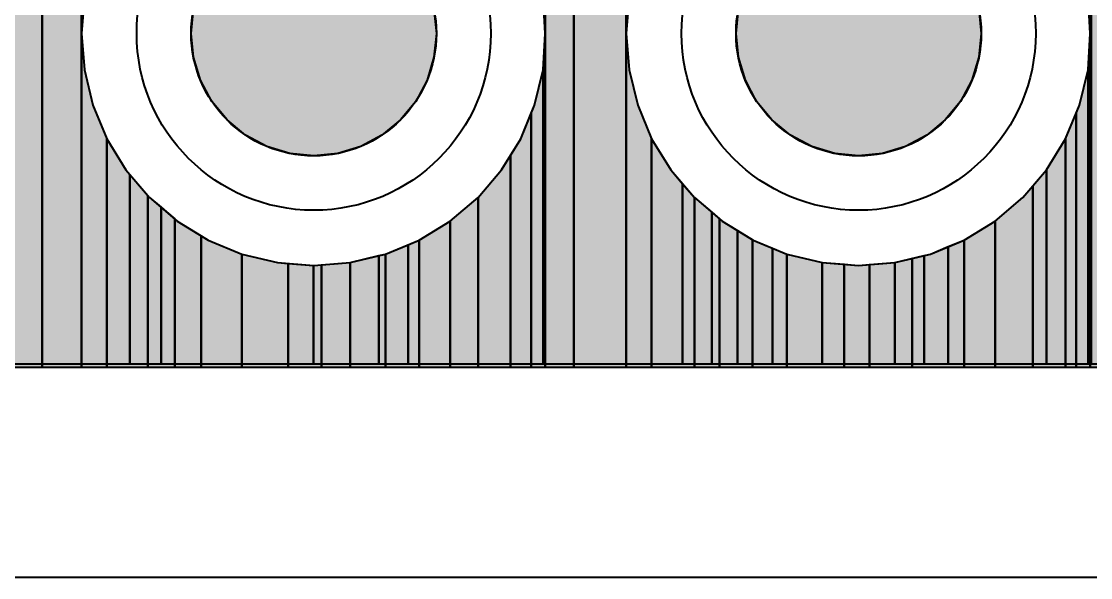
# Model space of a CAD drawing. Header units: millimetres. Extents: x 2 to 110, y 3 to 56.
# Drawn here: x 73.131 to 78.116, y 2.558 to 5.154 of the extents above; entities that cross this region are included whole.
import ezdxf

# ---------------------------------------------------------------- set-up
doc = ezdxf.new("R2010")
doc.units = ezdxf.units.MM
for name, color, linetype in [('bottom_copper', 7, 'Continuous'), ('bottom_silk', 7, 'Continuous'), ('drill_plated', 7, 'Continuous'), ('outline', 7, 'Continuous'), ('top_copper', 7, 'Continuous'), ('top_silk', 7, 'Continuous')]:
    doc.layers.add(name, color=color, linetype=linetype)

# ---------------------------------------------------------------- blocks, each defined once
blk = doc.blocks.new('Block22362')
at = {"layer": 'bottom_copper', "lineweight": 40}
for points in [[(0, 1.56), (-0.01, 1.7294), (-0.0497, 1.8946), (-0.0652, 1.932), (-0.0652, 38.2926), (0, 38.2369), (0, 1.56)], [(0.3777, 0), (0, 0), (0, 38.2369), (0.0415, 38.2015), (0.1778, 38.1179), (0.3256, 38.0567), (0.3777, 38.0442), (0.3777, 0)], [(0, 0), (-0.0652, 0), (-0.0652, 1.188), (-0.0497, 1.2254), (-0.01, 1.3906), (0, 1.56), (0, 0)]]:
    blk.add_hatch(color=7, dxfattribs=at).paths.add_polyline_path(points, flags=0)
at = {"layer": 'bottom_copper', "color": 7, "lineweight": 40}
for points in [[(0, 1.56), (-0.01, 1.7294), (-0.0497, 1.8946), (-0.0652, 1.932), (-0.0652, 38.2926), (0, 38.2369), (0, 1.56)], [(0.3777, 0), (0, 0), (0, 38.2369), (0.0415, 38.2015), (0.1778, 38.1179), (0.3256, 38.0567), (0.3777, 38.0442), (0.3777, 0)], [(0, 0), (-0.0652, 0), (-0.0652, 1.188), (-0.0497, 1.2254), (-0.01, 1.3906), (0, 1.56), (0, 0)]]:
    blk.add_lwpolyline(points, close=True, dxfattribs=at)
blk = doc.blocks.new('Block23461')
at = {"layer": 'bottom_copper', "lineweight": 40}
for points in [[(0.4957, 2.0516), (0.4307, 1.8946), (0.391, 1.7294), (0.3777, 1.56), (0.3777, 48.8343), (0.4281, 48.8552), (0.4957, 48.8966), (0.4957, 2.0516)], [(0.3777, 0), (0.1325, 0), (0.1325, 48.7569), (0.2711, 48.7902), (0.3777, 48.8343), (0.3777, 0)], [(0.1325, 0), (0, 0), (0, 20.7432), (0.0246, 20.7833), (0.0858, 20.9311), (0.1231, 21.0866), (0.1325, 21.246), (0.1325, 0)], [(0, 1.56), (-0.01, 1.7294), (-0.0497, 1.8946), (-0.0652, 1.932), (-0.0652, 20.6398), (-0.059, 20.647), (0, 20.7432), (0, 1.56)], [(0, 0), (-0.0652, 0), (-0.0652, 1.188), (-0.0497, 1.2254), (-0.01, 1.3906), (0, 1.56), (0, 0)], [(0.4957, 0), (0.3777, 0), (0.3777, 1.56), (0.391, 1.3906), (0.4307, 1.2254), (0.4957, 1.0684), (0.4957, 0)], [(2.4748, 0), (2.4253, 0), (2.4253, 1.0684), (2.4748, 1.188), (2.4748, 0)], [(0.6948, 0), (0.4957, 0), (0.4957, 1.0684), (0.5845, 0.9235), (0.6948, 0.7943), (0.6948, 0)], [(2.4253, 0), (2.2724, 0), (2.2724, 0.8484), (2.3365, 0.9235), (2.4253, 1.0684), (2.4253, 0)], [(2.2724, 0), (2.097, 0), (2.097, 0.684), (2.2262, 0.7943), (2.2724, 0.8484), (2.2724, 0)], [(0.8125, 0), (0.6948, 0), (0.6948, 0.7943), (0.8125, 0.6938), (0.8125, 0)], [(0.9663, 0), (0.8125, 0), (0.8125, 0.6938), (0.824, 0.684), (0.9663, 0.5968), (0.9663, 0)], [(2.097, 0), (1.9521, 0), (1.9521, 0.5952), (2.097, 0.684), (2.097, 0)], [(1.1259, 0), (0.9663, 0), (0.9663, 0.5968), (0.9689, 0.5952), (1.1259, 0.5302), (1.1259, 0)], [(1.9521, 0), (1.7108, 0), (1.7108, 0.5099), (1.7951, 0.5302), (1.9521, 0.5952), (1.9521, 0)], [(1.3937, 0), (1.1259, 0), (1.1259, 0.5302), (1.2911, 0.4905), (1.3937, 0.4824), (1.3937, 0)], [(1.7108, 0), (1.5117, 0), (1.5117, 0.4812), (1.6299, 0.4905), (1.7108, 0.5099), (1.7108, 0)], [(1.5117, 0), (1.3937, 0), (1.3937, 0.4824), (1.4605, 0.4772), (1.5117, 0.4812), (1.5117, 0)]]:
    blk.add_hatch(color=7, dxfattribs=at).paths.add_polyline_path(points, flags=0)
at = {"layer": 'bottom_copper', "color": 7, "lineweight": 40}
for points in [[(0.4957, 2.0516), (0.4307, 1.8946), (0.391, 1.7294), (0.3777, 1.56), (0.3777, 48.8343), (0.4281, 48.8552), (0.4957, 48.8966), (0.4957, 2.0516)], [(0.3777, 0), (0.1325, 0), (0.1325, 48.7569), (0.2711, 48.7902), (0.3777, 48.8343), (0.3777, 0)], [(0.1325, 0), (0, 0), (0, 20.7432), (0.0246, 20.7833), (0.0858, 20.9311), (0.1231, 21.0866), (0.1325, 21.246), (0.1325, 0)], [(0, 1.56), (-0.01, 1.7294), (-0.0497, 1.8946), (-0.0652, 1.932), (-0.0652, 20.6398), (-0.059, 20.647), (0, 20.7432), (0, 1.56)], [(0, 0), (-0.0652, 0), (-0.0652, 1.188), (-0.0497, 1.2254), (-0.01, 1.3906), (0, 1.56), (0, 0)], [(0.4957, 0), (0.3777, 0), (0.3777, 1.56), (0.391, 1.3906), (0.4307, 1.2254), (0.4957, 1.0684), (0.4957, 0)], [(2.4748, 0), (2.4253, 0), (2.4253, 1.0684), (2.4748, 1.188), (2.4748, 0)], [(0.6948, 0), (0.4957, 0), (0.4957, 1.0684), (0.5845, 0.9235), (0.6948, 0.7943), (0.6948, 0)], [(2.4253, 0), (2.2724, 0), (2.2724, 0.8484), (2.3365, 0.9235), (2.4253, 1.0684), (2.4253, 0)], [(2.2724, 0), (2.097, 0), (2.097, 0.684), (2.2262, 0.7943), (2.2724, 0.8484), (2.2724, 0)], [(0.8125, 0), (0.6948, 0), (0.6948, 0.7943), (0.8125, 0.6938), (0.8125, 0)], [(0.9663, 0), (0.8125, 0), (0.8125, 0.6938), (0.824, 0.684), (0.9663, 0.5968), (0.9663, 0)], [(2.097, 0), (1.9521, 0), (1.9521, 0.5952), (2.097, 0.684), (2.097, 0)], [(1.1259, 0), (0.9663, 0), (0.9663, 0.5968), (0.9689, 0.5952), (1.1259, 0.5302), (1.1259, 0)], [(1.9521, 0), (1.7108, 0), (1.7108, 0.5099), (1.7951, 0.5302), (1.9521, 0.5952), (1.9521, 0)], [(1.3937, 0), (1.1259, 0), (1.1259, 0.5302), (1.2911, 0.4905), (1.3937, 0.4824), (1.3937, 0)], [(1.7108, 0), (1.5117, 0), (1.5117, 0.4812), (1.6299, 0.4905), (1.7108, 0.5099), (1.7108, 0)], [(1.5117, 0), (1.3937, 0), (1.3937, 0.4824), (1.4605, 0.4772), (1.5117, 0.4812), (1.5117, 0)]]:
    blk.add_lwpolyline(points, close=True, dxfattribs=at)
blk = doc.blocks.new('Block24563')
at = {"layer": 'bottom_copper', "lineweight": 40}
for points in [[(0.3865, 1.6721), (0.3777, 1.56), (0.3777, 24.1448), (0.3865, 24.294), (0.3865, 1.6721)], [(0.3771, 0), (0.195, 0), (0.195, 23.695), (0.2786, 23.8313), (0.3398, 23.9791), (0.3771, 24.1346), (0.3771, 0)], [(0.3777, 0), (0.3771, 0), (0.3771, 24.1346), (0.3777, 24.1448), (0.3777, 0)], [(0.195, 0), (0, 0), (0, 23.4956), (0.0911, 23.5734), (0.195, 23.695), (0.195, 0)], [(0.4957, 0), (0.3777, 0), (0.3777, 1.56), (0.391, 1.3906), (0.4307, 1.2254), (0.4957, 1.0684), (0.4957, 0)], [(2.4748, 0), (2.3771, 0), (2.3771, 0.9897), (2.4253, 1.0684), (2.4748, 1.188), (2.4748, 0)], [(0.6872, 0), (0.4957, 0), (0.4957, 1.0684), (0.5845, 0.9235), (0.6872, 0.8032), (0.6872, 0)], [(2.3771, 0), (2.2262, 0), (2.2262, 0.7943), (2.3365, 0.9235), (2.3771, 0.9897), (2.3771, 0)], [(0.8125, 0), (0.6872, 0), (0.6872, 0.8032), (0.6948, 0.7943), (0.8125, 0.6938), (0.8125, 0)], [(2.2262, 0), (2.097, 0), (2.097, 0.684), (2.2262, 0.7943), (2.2262, 0)], [(0.9359, 0), (0.8125, 0), (0.8125, 0.6938), (0.824, 0.684), (0.9359, 0.6154), (0.9359, 0)], [(2.097, 0), (1.9521, 0), (1.9521, 0.5952), (2.097, 0.684), (2.097, 0)], [(1.1259, 0), (0.9359, 0), (0.9359, 0.6154), (0.9689, 0.5952), (1.1259, 0.5302), (1.1259, 0)], [(1.9521, 0), (1.7951, 0), (1.7951, 0.5302), (1.9521, 0.5952), (1.9521, 0)], [(1.3416, 0), (1.1259, 0), (1.1259, 0.5302), (1.2911, 0.4905), (1.3416, 0.4865), (1.3416, 0)], [(1.7951, 0), (1.6299, 0), (1.6299, 0.4905), (1.7951, 0.5302), (1.7951, 0)], [(1.4971, 0), (1.3416, 0), (1.3416, 0.4865), (1.4605, 0.4772), (1.4971, 0.4801), (1.4971, 0)], [(1.6299, 0), (1.4971, 0), (1.4971, 0.4801), (1.6299, 0.4905), (1.6299, 0)]]:
    blk.add_hatch(color=7, dxfattribs=at).paths.add_polyline_path(points, flags=0)
at = {"layer": 'bottom_copper', "color": 7, "lineweight": 40}
for points in [[(0.3865, 1.6721), (0.3777, 1.56), (0.3777, 24.1448), (0.3865, 24.294), (0.3865, 1.6721)], [(0.3771, 0), (0.195, 0), (0.195, 23.695), (0.2786, 23.8313), (0.3398, 23.9791), (0.3771, 24.1346), (0.3771, 0)], [(0.3777, 0), (0.3771, 0), (0.3771, 24.1346), (0.3777, 24.1448), (0.3777, 0)], [(0.195, 0), (0, 0), (0, 23.4956), (0.0911, 23.5734), (0.195, 23.695), (0.195, 0)], [(0.4957, 0), (0.3777, 0), (0.3777, 1.56), (0.391, 1.3906), (0.4307, 1.2254), (0.4957, 1.0684), (0.4957, 0)], [(2.4748, 0), (2.3771, 0), (2.3771, 0.9897), (2.4253, 1.0684), (2.4748, 1.188), (2.4748, 0)], [(0.6872, 0), (0.4957, 0), (0.4957, 1.0684), (0.5845, 0.9235), (0.6872, 0.8032), (0.6872, 0)], [(2.3771, 0), (2.2262, 0), (2.2262, 0.7943), (2.3365, 0.9235), (2.3771, 0.9897), (2.3771, 0)], [(0.8125, 0), (0.6872, 0), (0.6872, 0.8032), (0.6948, 0.7943), (0.8125, 0.6938), (0.8125, 0)], [(2.2262, 0), (2.097, 0), (2.097, 0.684), (2.2262, 0.7943), (2.2262, 0)], [(0.9359, 0), (0.8125, 0), (0.8125, 0.6938), (0.824, 0.684), (0.9359, 0.6154), (0.9359, 0)], [(2.097, 0), (1.9521, 0), (1.9521, 0.5952), (2.097, 0.684), (2.097, 0)], [(1.1259, 0), (0.9359, 0), (0.9359, 0.6154), (0.9689, 0.5952), (1.1259, 0.5302), (1.1259, 0)], [(1.9521, 0), (1.7951, 0), (1.7951, 0.5302), (1.9521, 0.5952), (1.9521, 0)], [(1.3416, 0), (1.1259, 0), (1.1259, 0.5302), (1.2911, 0.4905), (1.3416, 0.4865), (1.3416, 0)], [(1.7951, 0), (1.6299, 0), (1.6299, 0.4905), (1.7951, 0.5302), (1.7951, 0)], [(1.4971, 0), (1.3416, 0), (1.3416, 0.4865), (1.4605, 0.4772), (1.4971, 0.4801), (1.4971, 0)], [(1.6299, 0), (1.4971, 0), (1.4971, 0.4801), (1.6299, 0.4905), (1.6299, 0)]]:
    blk.add_lwpolyline(points, close=True, dxfattribs=at)
blk = doc.blocks.new('Block79910')
at = {"layer": 'top_copper', "lineweight": 40}
for points in [[(0.443, 1.544), (0.433, 1.7134), (0.433, 29.4386), (0.443, 29.4486), (0.443, 1.544)], [(0.4473, 0), (0.443, 0), (0.443, 29.4486), (0.4473, 29.4529), (0.4473, 0)], [(0.443, 0), (0.433, 0), (0.433, 1.3746), (0.443, 1.544), (0.443, 0)], [(0.433, 0), (0.2395, 0), (0.2395, 0.9075), (0.3283, 1.0524), (0.3933, 1.2094), (0.433, 1.3746), (0.433, 0)], [(0.2395, 0), (0, 0), (0, 0.668), (0.1292, 0.7783), (0.2395, 0.9075), (0.2395, 0)], [(0, 0), (-0.2186, 0), (-0.2186, 0.5486), (-0.1449, 0.5792), (0, 0.668), (0, 0)]]:
    blk.add_hatch(color=7, dxfattribs=at).paths.add_polyline_path(points, flags=0)
at = {"layer": 'top_copper', "color": 7, "lineweight": 40}
for points in [[(0.443, 1.544), (0.433, 1.7134), (0.433, 29.4386), (0.443, 29.4486), (0.443, 1.544)], [(0.4473, 0), (0.443, 0), (0.443, 29.4486), (0.4473, 29.4529), (0.4473, 0)], [(0.443, 0), (0.433, 0), (0.433, 1.3746), (0.443, 1.544), (0.443, 0)], [(0.433, 0), (0.2395, 0), (0.2395, 0.9075), (0.3283, 1.0524), (0.3933, 1.2094), (0.433, 1.3746), (0.433, 0)], [(0.2395, 0), (0, 0), (0, 0.668), (0.1292, 0.7783), (0.2395, 0.9075), (0.2395, 0)], [(0, 0), (-0.2186, 0), (-0.2186, 0.5486), (-0.1449, 0.5792), (0, 0.668), (0, 0)]]:
    blk.add_lwpolyline(points, close=True, dxfattribs=at)
blk = doc.blocks.new('Block87047')
at = {"layer": 'top_copper', "lineweight": 40}
for points in [[(1.2878, 0), (1.0426, 0), (1.0426, 24.798), (1.2878, 24.798), (1.2878, 0)], [(1.4058, 2.0356), (1.3408, 1.8786), (1.3011, 1.7134), (1.2878, 1.544), (1.2878, 24.798), (1.4058, 24.798), (1.4058, 2.0356)], [(1.0426, 0), (0.9101, 0), (0.9101, 20.7272), (0.9347, 20.7673), (0.9959, 20.9151), (1.0332, 21.0706), (1.0426, 21.23), (1.0426, 0)], [(0.9101, 1.544), (0.9001, 1.7134), (0.9001, 20.7109), (0.9101, 20.7272), (0.9101, 1.544)], [(0.9101, 0), (0.9001, 0), (0.9001, 1.3746), (0.9101, 1.544), (0.9101, 0)], [(1.4058, 0), (1.2878, 0), (1.2878, 1.544), (1.3011, 1.3746), (1.3408, 1.2094), (1.4058, 1.0524), (1.4058, 0)], [(0.9001, 0), (0.7472, 0), (0.7472, 0.9737), (0.7954, 1.0524), (0.8604, 1.2094), (0.9001, 1.3746), (0.9001, 0)], [(1.5503, 0), (1.4058, 0), (1.4058, 1.0524), (1.4946, 0.9075), (1.5503, 0.8423), (1.5503, 0)], [(0.7472, 0), (0.5963, 0), (0.5963, 0.7783), (0.7066, 0.9075), (0.7472, 0.9737), (0.7472, 0)], [(1.6862, 0), (1.5503, 0), (1.5503, 0.8423), (1.6049, 0.7783), (1.6862, 0.7089), (1.6862, 0)], [(0.5963, 0), (0.4671, 0), (0.4671, 0.668), (0.5963, 0.7783), (0.5963, 0)], [(1.8067, 0), (1.6863, 0), (1.6862, 0.7089), (1.7341, 0.668), (1.8067, 0.6235), (1.8067, 0)], [(0.4671, 0), (0.2701, 0), (0.2701, 0.5576), (0.3222, 0.5792), (0.4671, 0.668), (0.4671, 0)], [(1.9686, 0), (1.8067, 0), (1.8067, 0.6235), (1.879, 0.5792), (1.9686, 0.5421), (1.9686, 0)], [(0.2701, 0), (0.1341, 0), (0.1341, 0.5067), (0.1652, 0.5142), (0.2701, 0.5576), (0.2701, 0)], [(2.7885, 0), (2.6761, 0), (2.6761, 0.5072), (2.7052, 0.5142), (2.7885, 0.5486), (2.7885, 0)], [(0.1341, 0), (0, 0), (0, 0.4745), (0.1341, 0.5067), (0.1341, 0)], [(2.2012, 0), (1.9686, 0), (1.9686, 0.5421), (2.036, 0.5142), (2.2012, 0.4745), (2.2012, 0)], [(2.6761, 0), (2.54, 0), (2.54, 0.4745), (2.6761, 0.5072), (2.6761, 0)], [(0, 0), (-0.1711, 0), (-0.1711, 0.4613), (-0.1694, 0.4612), (0, 0.4745), (0, 0)], [(2.54, 0), (2.2012, 0), (2.2012, 0.4745), (2.3706, 0.4612), (2.54, 0.4745), (2.54, 0)]]:
    blk.add_hatch(color=7, dxfattribs=at).paths.add_polyline_path(points, flags=0)
at = {"layer": 'top_copper', "color": 7, "lineweight": 40}
for points in [[(1.2878, 0), (1.0426, 0), (1.0426, 24.798), (1.2878, 24.798), (1.2878, 0)], [(1.4058, 2.0356), (1.3408, 1.8786), (1.3011, 1.7134), (1.2878, 1.544), (1.2878, 24.798), (1.4058, 24.798), (1.4058, 2.0356)], [(1.0426, 0), (0.9101, 0), (0.9101, 20.7272), (0.9347, 20.7673), (0.9959, 20.9151), (1.0332, 21.0706), (1.0426, 21.23), (1.0426, 0)], [(0.9101, 1.544), (0.9001, 1.7134), (0.9001, 20.7109), (0.9101, 20.7272), (0.9101, 1.544)], [(0.9101, 0), (0.9001, 0), (0.9001, 1.3746), (0.9101, 1.544), (0.9101, 0)], [(1.4058, 0), (1.2878, 0), (1.2878, 1.544), (1.3011, 1.3746), (1.3408, 1.2094), (1.4058, 1.0524), (1.4058, 0)], [(0.9001, 0), (0.7472, 0), (0.7472, 0.9737), (0.7954, 1.0524), (0.8604, 1.2094), (0.9001, 1.3746), (0.9001, 0)], [(1.5503, 0), (1.4058, 0), (1.4058, 1.0524), (1.4946, 0.9075), (1.5503, 0.8423), (1.5503, 0)], [(0.7472, 0), (0.5963, 0), (0.5963, 0.7783), (0.7066, 0.9075), (0.7472, 0.9737), (0.7472, 0)], [(1.6862, 0), (1.5503, 0), (1.5503, 0.8423), (1.6049, 0.7783), (1.6862, 0.7089), (1.6862, 0)], [(0.5963, 0), (0.4671, 0), (0.4671, 0.668), (0.5963, 0.7783), (0.5963, 0)], [(1.8067, 0), (1.6863, 0), (1.6862, 0.7089), (1.7341, 0.668), (1.8067, 0.6235), (1.8067, 0)], [(0.4671, 0), (0.2701, 0), (0.2701, 0.5576), (0.3222, 0.5792), (0.4671, 0.668), (0.4671, 0)], [(1.9686, 0), (1.8067, 0), (1.8067, 0.6235), (1.879, 0.5792), (1.9686, 0.5421), (1.9686, 0)], [(0.2701, 0), (0.1341, 0), (0.1341, 0.5067), (0.1652, 0.5142), (0.2701, 0.5576), (0.2701, 0)], [(2.7885, 0), (2.6761, 0), (2.6761, 0.5072), (2.7052, 0.5142), (2.7885, 0.5486), (2.7885, 0)], [(0.1341, 0), (0, 0), (0, 0.4745), (0.1341, 0.5067), (0.1341, 0)], [(2.2012, 0), (1.9686, 0), (1.9686, 0.5421), (2.036, 0.5142), (2.2012, 0.4745), (2.2012, 0)], [(2.6761, 0), (2.54, 0), (2.54, 0.4745), (2.6761, 0.5072), (2.6761, 0)], [(0, 0), (-0.1711, 0), (-0.1711, 0.4613), (-0.1694, 0.4612), (0, 0.4745), (0, 0)], [(2.54, 0), (2.2012, 0), (2.2012, 0.4745), (2.3706, 0.4612), (2.54, 0.4745), (2.54, 0)]]:
    blk.add_lwpolyline(points, close=True, dxfattribs=at)
blk = doc.blocks.new('Block88130')
at = {"layer": 'top_copper', "lineweight": 40}
for points in [[(1.3221, 0), (0.9444, 0), (0.9444, 23.4795), (0.9479, 23.4825), (1.3221, 23.4825), (1.3221, 0)], [(1.3382, 1.7251), (1.3354, 1.7134), (1.3221, 1.544), (1.3221, 23.4825), (1.3382, 23.4825), (1.3382, 1.7251)], [(1.4401, 0), (1.3221, 0), (1.3221, 1.544), (1.3354, 1.3746), (1.3751, 1.2094), (1.4401, 1.0524), (1.4401, 0)], [(1.5477, 0), (1.4401, 0), (1.4401, 1.0524), (1.5289, 0.9075), (1.5477, 0.8855), (1.5477, 0)], [(1.6928, 0), (1.5477, 0), (1.5477, 0.8855), (1.6392, 0.7783), (1.6928, 0.7325), (1.6928, 0)], [(1.8803, 0), (1.6928, 0), (1.6928, 0.7325), (1.7684, 0.668), (1.8803, 0.5994), (1.8803, 0)], [(2.0703, 0), (1.8803, 0), (1.8803, 0.5994), (1.9133, 0.5792), (2.0703, 0.5142), (2.0703, 0)], [(2.286, 0), (2.0703, 0), (2.0703, 0.5142), (2.2355, 0.4745), (2.286, 0.4705), (2.286, 0)], [(2.4032, 0), (2.286, 0), (2.286, 0.4705), (2.4032, 0.4613), (2.4032, 0)]]:
    blk.add_hatch(color=7, dxfattribs=at).paths.add_polyline_path(points, flags=0)
at = {"layer": 'top_copper', "color": 7, "lineweight": 40}
for points in [[(1.3221, 0), (0.9444, 0), (0.9444, 23.4795), (0.9479, 23.4825), (1.3221, 23.4825), (1.3221, 0)], [(1.3382, 1.7251), (1.3354, 1.7134), (1.3221, 1.544), (1.3221, 23.4825), (1.3382, 23.4825), (1.3382, 1.7251)], [(1.4401, 0), (1.3221, 0), (1.3221, 1.544), (1.3354, 1.3746), (1.3751, 1.2094), (1.4401, 1.0524), (1.4401, 0)], [(1.5477, 0), (1.4401, 0), (1.4401, 1.0524), (1.5289, 0.9075), (1.5477, 0.8855), (1.5477, 0)], [(1.6928, 0), (1.5477, 0), (1.5477, 0.8855), (1.6392, 0.7783), (1.6928, 0.7325), (1.6928, 0)], [(1.8803, 0), (1.6928, 0), (1.6928, 0.7325), (1.7684, 0.668), (1.8803, 0.5994), (1.8803, 0)], [(2.0703, 0), (1.8803, 0), (1.8803, 0.5994), (1.9133, 0.5792), (2.0703, 0.5142), (2.0703, 0)], [(2.286, 0), (2.0703, 0), (2.0703, 0.5142), (2.2355, 0.4745), (2.286, 0.4705), (2.286, 0)], [(2.4032, 0), (2.286, 0), (2.286, 0.4705), (2.4032, 0.4613), (2.4032, 0)]]:
    blk.add_lwpolyline(points, close=True, dxfattribs=at)

msp = doc.modelspace()

# ---------------------------------------------------------------- hatches: boundary and pattern name
at = {"layer": 'bottom_copper', "lineweight": 40}
for points in [[(75.0545, 4.9865), (75.022, 4.8793), (74.9692, 4.7805), (74.8981, 4.6939), (74.8115, 4.6228), (74.7127, 4.57), (74.6055, 4.5375), (74.494, 4.5265), (74.3825, 4.5375), (74.2753, 4.57), (74.1765, 4.6228), (74.0899, 4.6939), (74.0188, 4.7805), (73.966, 4.8793), (73.9335, 4.9865), (73.9225, 5.098), (73.9335, 5.2095), (73.966, 5.3167), (74.0188, 5.4155), (74.0899, 5.5021), (74.1765, 5.5732), (74.2753, 5.626), (74.3825, 5.6585), (74.494, 5.6695), (74.6055, 5.6585), (74.7127, 5.626), (74.8115, 5.5732), (74.8981, 5.5021), (74.9692, 5.4155), (75.022, 5.3167), (75.0545, 5.2095), (75.0655, 5.098), (75.0545, 4.9865)], [(77.5945, 4.9865), (77.562, 4.8793), (77.5092, 4.7805), (77.4381, 4.6939), (77.3515, 4.6228), (77.2527, 4.57), (77.1455, 4.5375), (77.034, 4.5265), (76.9225, 4.5375), (76.8153, 4.57), (76.7165, 4.6228), (76.6299, 4.6939), (76.5588, 4.7805), (76.506, 4.8793), (76.4735, 4.9865), (76.4625, 5.098), (76.4735, 5.2095), (76.506, 5.3167), (76.5588, 5.4155), (76.6299, 5.5021), (76.7165, 5.5732), (76.8153, 5.626), (76.9225, 5.6585), (77.034, 5.6695), (77.1455, 5.6585), (77.2527, 5.626), (77.3515, 5.5732), (77.4381, 5.5021), (77.5092, 5.4155), (77.562, 5.3167), (77.5945, 5.2095), (77.6055, 5.098), (77.5945, 4.9865)]]:
    msp.add_hatch(color=7, dxfattribs=at).paths.add_polyline_path(points, flags=0)
at = {"layer": 'drill_plated', "lineweight": 40}
for points in [[(75.0545, 4.9865), (75.022, 4.8793), (74.9692, 4.7805), (74.8981, 4.6939), (74.8115, 4.6228), (74.7127, 4.57), (74.6055, 4.5375), (74.494, 4.5265), (74.3825, 4.5375), (74.2753, 4.57), (74.1765, 4.6228), (74.0899, 4.6939), (74.0188, 4.7805), (73.966, 4.8793), (73.9335, 4.9865), (73.9225, 5.098), (73.9335, 5.2095), (73.966, 5.3167), (74.0188, 5.4155), (74.0899, 5.5021), (74.1765, 5.5732), (74.2753, 5.626), (74.3825, 5.6585), (74.494, 5.6695), (74.6055, 5.6585), (74.7127, 5.626), (74.8115, 5.5732), (74.8981, 5.5021), (74.9692, 5.4155), (75.022, 5.3167), (75.0545, 5.2095), (75.0655, 5.098), (75.0545, 4.9865)], [(77.5945, 4.9865), (77.562, 4.8793), (77.5092, 4.7805), (77.4381, 4.6939), (77.3515, 4.6228), (77.2527, 4.57), (77.1455, 4.5375), (77.034, 4.5265), (76.9225, 4.5375), (76.8153, 4.57), (76.7165, 4.6228), (76.6299, 4.6939), (76.5588, 4.7805), (76.506, 4.8793), (76.4735, 4.9865), (76.4625, 5.098), (76.4735, 5.2095), (76.506, 5.3167), (76.5588, 5.4155), (76.6299, 5.5021), (76.7165, 5.5732), (76.8153, 5.626), (76.9225, 5.6585), (77.034, 5.6695), (77.1455, 5.6585), (77.2527, 5.626), (77.3515, 5.5732), (77.4381, 5.5021), (77.5092, 5.4155), (77.562, 5.3167), (77.5945, 5.2095), (77.6055, 5.098), (77.5945, 4.9865)]]:
    msp.add_hatch(color=7, dxfattribs=at).paths.add_polyline_path(points, flags=0)
at = {"layer": 'top_copper', "lineweight": 40}
for points in [[(75.0545, 4.9865), (75.022, 4.8793), (74.9692, 4.7805), (74.8981, 4.6939), (74.8115, 4.6228), (74.7127, 4.57), (74.6055, 4.5375), (74.494, 4.5265), (74.3825, 4.5375), (74.2753, 4.57), (74.1765, 4.6228), (74.0899, 4.6939), (74.0188, 4.7805), (73.966, 4.8793), (73.9335, 4.9865), (73.9225, 5.098), (73.9335, 5.2095), (73.966, 5.3167), (74.0188, 5.4155), (74.0899, 5.5021), (74.1765, 5.5732), (74.2753, 5.626), (74.3825, 5.6585), (74.494, 5.6695), (74.6055, 5.6585), (74.7127, 5.626), (74.8115, 5.5732), (74.8981, 5.5021), (74.9692, 5.4155), (75.022, 5.3167), (75.0545, 5.2095), (75.0655, 5.098), (75.0545, 4.9865)], [(77.5945, 4.9865), (77.562, 4.8793), (77.5092, 4.7805), (77.4381, 4.6939), (77.3515, 4.6228), (77.2527, 4.57), (77.1455, 4.5375), (77.034, 4.5265), (76.9225, 4.5375), (76.8153, 4.57), (76.7165, 4.6228), (76.6299, 4.6939), (76.5588, 4.7805), (76.506, 4.8793), (76.4735, 4.9865), (76.4625, 5.098), (76.4735, 5.2095), (76.506, 5.3167), (76.5588, 5.4155), (76.6299, 5.5021), (76.7165, 5.5732), (76.8153, 5.626), (76.9225, 5.6585), (77.034, 5.6695), (77.1455, 5.6585), (77.2527, 5.626), (77.3515, 5.5732), (77.4381, 5.5021), (77.5092, 5.4155), (77.562, 5.3167), (77.5945, 5.2095), (77.6055, 5.098), (77.5945, 4.9865)]]:
    msp.add_hatch(color=7, dxfattribs=at).paths.add_polyline_path(points, flags=0)

# ---------------------------------------------------------------- linework, layer by layer
at = {"layer": 'bottom_copper', "color": 7, "lineweight": 40}
for p, q in [((73.4245, 5.2674), (73.4112, 5.098)), ((75.5735, 5.098), (75.5635, 5.2674)), ((75.9645, 5.2674), (75.9512, 5.098)), ((78.1135, 5.098), (78.1035, 5.2674)), ((73.4112, 5.098), (73.4245, 4.9286)), ((75.5635, 4.9286), (75.5735, 5.098)), ((75.9512, 5.098), (75.9645, 4.9286)), ((78.1035, 4.9286), (78.1135, 5.098)), ((73.4245, 4.9286), (73.4642, 4.7634)), ((75.5238, 4.7634), (75.5635, 4.9286)), ((75.9645, 4.9286), (76.0042, 4.7634)), ((78.0638, 4.7634), (78.1035, 4.9286)), ((73.4642, 4.7634), (73.5292, 4.6064)), ((75.5083, 4.726), (75.5238, 4.7634)), ((76.0042, 4.7634), (76.0692, 4.6064)), ((78.0483, 4.726), (78.0638, 4.7634)), ((75.4588, 4.6064), (75.5083, 4.726)), ((75.5083, 3.538), (75.5083, 4.726)), ((75.5083, 4.726), (75.5083, 3.538)), ((77.9988, 4.6064), (78.0483, 4.726)), ((78.0483, 3.538), (78.0483, 4.726)), ((78.0483, 4.726), (78.0483, 3.538)), ((73.5292, 4.6064), (73.618, 4.4615)), ((75.37, 4.4615), (75.4588, 4.6064)), ((76.0692, 4.6064), (76.158, 4.4615)), ((77.91, 4.4615), (77.9988, 4.6064)), ((73.618, 4.4615), (73.7283, 4.3323)), ((75.2597, 4.3323), (75.37, 4.4615)), ((76.158, 4.4615), (76.2683, 4.3323)), ((77.7997, 4.3323), (77.91, 4.4615)), ((73.7283, 4.3323), (73.8575, 4.222)), ((75.1305, 4.222), (75.2597, 4.3323)), ((76.2683, 4.3323), (76.3975, 4.222)), ((77.6705, 4.222), (77.7997, 4.3323)), ((73.8575, 4.222), (74.0024, 4.1332)), ((74.9856, 4.1332), (75.1305, 4.222)), ((76.3975, 4.222), (76.5424, 4.1332)), ((77.5256, 4.1332), (77.6705, 4.222)), ((74.0024, 4.1332), (74.1594, 4.0682)), ((74.8286, 4.0682), (74.9856, 4.1332)), ((76.5424, 4.1332), (76.6994, 4.0682)), ((77.3686, 4.0682), (77.5256, 4.1332)), ((74.1594, 4.0682), (74.3246, 4.0285)), ((74.6634, 4.0285), (74.8286, 4.0682)), ((76.6994, 4.0682), (76.8646, 4.0285)), ((77.2034, 4.0285), (77.3686, 4.0682)), ((74.3246, 4.0285), (74.494, 4.0152)), ((74.494, 4.0152), (74.6634, 4.0285)), ((76.8646, 4.0285), (77.034, 4.0152)), ((77.034, 4.0152), (77.2034, 4.0285)), ((75.5083, 3.538), (72.9683, 3.538)), ((78.0483, 3.538), (75.5083, 3.538)), ((79.6414, 3.538), (78.0483, 3.538))]:
    msp.add_line(p, q, dxfattribs=at)
for points in [[(75.0545, 5.2095), (75.0655, 5.098), (75.0545, 4.9865), (75.0545, 4.9865), (75.022, 4.8793), (74.9692, 4.7805), (74.8981, 4.6939), (74.8115, 4.6228), (74.7127, 4.57), (74.6055, 4.5375), (74.494, 4.5265), (74.3825, 4.5375), (74.2753, 4.57), (74.1765, 4.6228), (74.0899, 4.6939), (74.0188, 4.7805), (73.966, 4.8793), (73.9335, 4.9865), (73.9225, 5.098), (73.9335, 5.2095)], [(77.5945, 5.2095), (77.6055, 5.098), (77.5945, 4.9865), (77.5945, 4.9865), (77.562, 4.8793), (77.5092, 4.7805), (77.4381, 4.6939), (77.3515, 4.6228), (77.2527, 4.57), (77.1455, 4.5375), (77.034, 4.5265), (76.9225, 4.5375), (76.8153, 4.57), (76.7165, 4.6228), (76.6299, 4.6939), (76.5588, 4.7805), (76.506, 4.8793), (76.4735, 4.9865), (76.4625, 5.098), (76.4735, 5.2095)]]:
    msp.add_lwpolyline(points, dxfattribs=at)
for centre, major_axis in [((74.494, 5.098), (0.8255, 0)), ((77.034, 5.098), (0.8255, 0)), ((74.494, 5.098), (0.5715, 0)), ((77.034, 5.098), (0.5715, 0))]:
    msp.add_ellipse(centre, major_axis=major_axis, ratio=1, dxfattribs=at)
at = {"layer": 'bottom_silk', "color": 7, "lineweight": 40}
msp.add_line((110.054, 2.558), (2.104, 2.558), dxfattribs=at)
at = {"layer": 'drill_plated', "color": 7, "lineweight": 40}
for points in [[(75.0545, 5.2095), (75.0655, 5.098), (75.0545, 4.9865), (75.0545, 4.9865), (75.022, 4.8793), (74.9692, 4.7805), (74.8981, 4.6939), (74.8115, 4.6228), (74.7127, 4.57), (74.6055, 4.5375), (74.494, 4.5265), (74.3825, 4.5375), (74.2753, 4.57), (74.1765, 4.6228), (74.0899, 4.6939), (74.0188, 4.7805), (73.966, 4.8793), (73.9335, 4.9865), (73.9225, 5.098), (73.9335, 5.2095)], [(77.5945, 5.2095), (77.6055, 5.098), (77.5945, 4.9865), (77.5945, 4.9865), (77.562, 4.8793), (77.5092, 4.7805), (77.4381, 4.6939), (77.3515, 4.6228), (77.2527, 4.57), (77.1455, 4.5375), (77.034, 4.5265), (76.9225, 4.5375), (76.8153, 4.57), (76.7165, 4.6228), (76.6299, 4.6939), (76.5588, 4.7805), (76.506, 4.8793), (76.4735, 4.9865), (76.4625, 5.098), (76.4735, 5.2095)]]:
    msp.add_lwpolyline(points, dxfattribs=at)
for centre in [(74.494, 5.098), (77.034, 5.098)]:
    msp.add_ellipse(centre, major_axis=(0.5715, 0), ratio=1, dxfattribs=at)
at = {"layer": 'outline', "color": 7, "lineweight": 40}
msp.add_line((110.054, 2.558), (2.104, 2.558), dxfattribs=at)
at = {"layer": 'top_copper', "color": 7, "lineweight": 40}
for p, q in [((73.4245, 5.2674), (73.4112, 5.098)), ((75.5735, 5.098), (75.5635, 5.2674)), ((75.9645, 5.2674), (75.9512, 5.098)), ((78.1135, 5.098), (78.1035, 5.2674)), ((73.4112, 5.098), (73.4245, 4.9286)), ((75.5635, 4.9286), (75.5735, 5.098)), ((75.9512, 5.098), (75.9645, 4.9286)), ((78.1035, 4.9286), (78.1135, 5.098)), ((73.4245, 4.9286), (73.4642, 4.7634)), ((75.5238, 4.7634), (75.5635, 4.9286)), ((75.9645, 4.9286), (76.0042, 4.7634)), ((78.0638, 4.7634), (78.1035, 4.9286)), ((73.4642, 4.7634), (73.5292, 4.6064)), ((75.4588, 4.6064), (75.5238, 4.7634)), ((76.0042, 4.7634), (76.0692, 4.6064)), ((77.9988, 4.6064), (78.0638, 4.7634)), ((73.5292, 4.6064), (73.618, 4.4615)), ((75.37, 4.4615), (75.4588, 4.6064)), ((76.0692, 4.6064), (76.158, 4.4615)), ((77.91, 4.4615), (77.9988, 4.6064)), ((73.618, 4.4615), (73.7283, 4.3323)), ((75.2597, 4.3323), (75.37, 4.4615)), ((76.158, 4.4615), (76.2683, 4.3323)), ((77.7997, 4.3323), (77.91, 4.4615)), ((73.7283, 4.3323), (73.8575, 4.222)), ((75.1305, 4.222), (75.2597, 4.3323)), ((76.2683, 4.3323), (76.3975, 4.222)), ((77.6705, 4.222), (77.7997, 4.3323)), ((73.8575, 4.222), (74.0024, 4.1332)), ((74.9856, 4.1332), (75.1305, 4.222)), ((76.3975, 4.222), (76.5424, 4.1332)), ((77.5256, 4.1332), (77.6705, 4.222)), ((74.0024, 4.1332), (74.1594, 4.0682)), ((74.8286, 4.0682), (74.9856, 4.1332)), ((76.5424, 4.1332), (76.6994, 4.0682)), ((77.3686, 4.0682), (77.4519, 4.1026)), ((77.4519, 4.1026), (77.5256, 4.1332)), ((77.4519, 3.554), (77.4519, 4.1026)), ((77.4519, 4.1026), (77.4519, 3.554)), ((74.1594, 4.0682), (74.3246, 4.0285)), ((74.6634, 4.0285), (74.8286, 4.0682)), ((76.6994, 4.0682), (76.8646, 4.0285)), ((77.2034, 4.0285), (77.3686, 4.0682)), ((74.3246, 4.0285), (74.4923, 4.0153)), ((74.4923, 3.554), (74.4923, 4.0153)), ((74.4923, 4.0153), (74.494, 4.0152)), ((74.4923, 4.0153), (74.4923, 3.554)), ((74.494, 4.0152), (74.6634, 4.0285)), ((76.8646, 4.0285), (77.034, 4.0152)), ((77.034, 4.0152), (77.2034, 4.0285)), ((74.4923, 3.554), (71.9523, 3.554)), ((77.4519, 3.554), (74.4923, 3.554)), ((79.6837, 3.554), (77.4519, 3.554))]:
    msp.add_line(p, q, dxfattribs=at)
for points in [[(75.0545, 5.2095), (75.0655, 5.098), (75.0545, 4.9865), (75.0545, 4.9865), (75.022, 4.8793), (74.9692, 4.7805), (74.8981, 4.6939), (74.8115, 4.6228), (74.7127, 4.57), (74.6055, 4.5375), (74.494, 4.5265), (74.3825, 4.5375), (74.2753, 4.57), (74.1765, 4.6228), (74.0899, 4.6939), (74.0188, 4.7805), (73.966, 4.8793), (73.9335, 4.9865), (73.9225, 5.098), (73.9335, 5.2095)], [(77.5945, 5.2095), (77.6055, 5.098), (77.5945, 4.9865), (77.5945, 4.9865), (77.562, 4.8793), (77.5092, 4.7805), (77.4381, 4.6939), (77.3515, 4.6228), (77.2527, 4.57), (77.1455, 4.5375), (77.034, 4.5265), (76.9225, 4.5375), (76.8153, 4.57), (76.7165, 4.6228), (76.6299, 4.6939), (76.5588, 4.7805), (76.506, 4.8793), (76.4735, 4.9865), (76.4625, 5.098), (76.4735, 5.2095)]]:
    msp.add_lwpolyline(points, dxfattribs=at)
for centre, major_axis in [((74.494, 5.098), (0.8255, 0)), ((77.034, 5.098), (0.8255, 0)), ((74.494, 5.098), (0.5715, 0)), ((77.034, 5.098), (0.5715, 0))]:
    msp.add_ellipse(centre, major_axis=major_axis, ratio=1, dxfattribs=at)
at = {"layer": 'top_silk', "color": 7, "lineweight": 40}
msp.add_line((110.054, 2.558), (2.104, 2.558), dxfattribs=at)

# ---------------------------------------------------------------- block references
at = {"layer": 'bottom_copper'}
for name, p in [('Block24563', (73.0335, 3.538)), ('Block23461', (75.5735, 3.538)), ('Block22362', (78.1135, 3.538))]:
    msp.add_blockref(name, p, dxfattribs=at)
at = {"layer": 'top_copper'}
for name, p in [('Block79910', (77.6705, 3.554)), ('Block87047', (74.6634, 3.554)), ('Block88130', (72.0891, 3.554))]:
    msp.add_blockref(name, p, dxfattribs=at)

doc.saveas('drawing.dxf')
